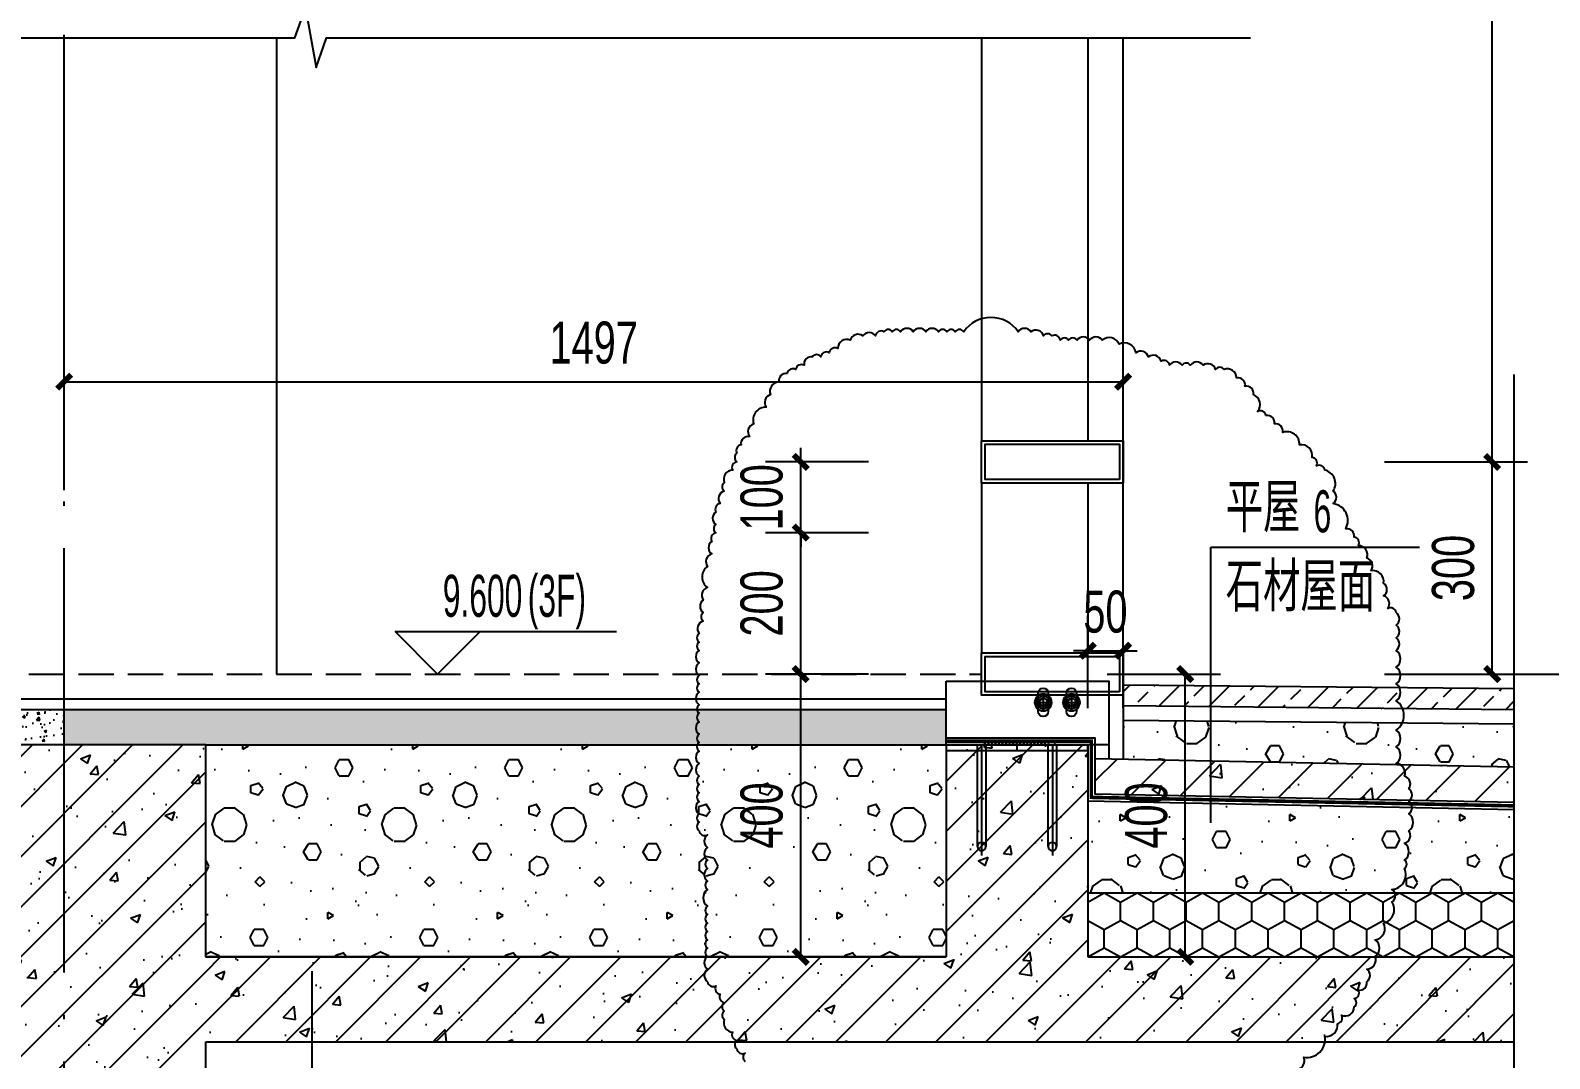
# Model space of a CAD drawing. Extents: x 57342 to 87103, y 19822 to 43940.
# Drawn here: x 76574 to 78722, y 37738 to 39192 of the extents above; entities that cross this region are included whole.
import ezdxf

# ---------------------------------------------------------------- set-up
doc = ezdxf.new("R2010")
doc.units = 0
doc.header["$LTSCALE"] = 1000
doc.header["$MEASUREMENT"] = 0
doc.linetypes.add('DASH', pattern=[0.35, 0.25, -0.1])
doc.linetypes.add('DOTE', pattern=[2.42, 2, -0.2, 0.02, -0.2])
for name, color, linetype in [('01-标注_尺寸', 124, 'Continuous'), ('01-标注_标高', 200, 'Continuous'), ('01-标注_符号', 200, 'Continuous'), ('02-TEXT_标注', 130, 'Continuous'), ('05-填充_天正', 26, 'Continuous'), ('A-C_窗', 140, 'Continuous'), ('A-D_龙骨', 152, 'Continuous'), ('A-O_屋面', 201, 'Continuous'), ('A-STR-面层', 191, 'Continuous'), ('A-SUR_保温', 222, 'Continuous'), ('A-SUR_面层', 191, 'Continuous'), ('A-TECH_结构', 21, 'Continuous'), ('A_AXIS-轴线', 36, 'DOTE'), ('A_STR-砼墙', 51, 'Continuous'), ('A_STR-砼柱', 51, 'Continuous'), ('钢龙骨', 173, 'Continuous')]:
    doc.layers.add(name, color=color, linetype=linetype)
doc.layers.add('DIM_MODI', color=6, linetype='Continuous', plot=False)
doc.styles.add('_TCH_DIM', font='ros.shx', dxfattribs={"width": 0.8, "bigfont": 'jd.shx'})
doc.styles.add('_TCH_DIM_T3', font='ros.shx', dxfattribs={"width": 0.705882, "bigfont": 'jd.shx'})
doc.dimstyles.new('_TCH_ARCH&&20', dxfattribs={"dimtxt": 59.5, "dimasz": 20, "dimexe": 50, "dimexo": 60, "dimgap": 25.25, "dimtad": 1, "dimdec": 0, "dimzin": 0, "dimdsep": 46, "dimtxsty": '_TCH_DIM_T3', "dimblk": 'ARCHTICK', "dimcen": 0.09, "dimclrt": 7, "dimazin": 2, "dimtfac": 1, "dimtdec": 0, "dimtix": 1, "dimtmove": 2, "dimatfit": 3, "dimfxl": 0, "dimtolj": 1, "dimtzin": 0, "dimarcsym": 0})
pattern_1 = [(0, (-62768.87, -37454.77), (120, 240), [0, -240]), (0, (-62909.27, -37487.17), (120, 240), [0, -240]), (0, (-62831.27, -37489.57), (120, 240), [0, -240]), (0, (-62746.07, -37418.77), (120, 240), [0, -240]), (0, (-62845.67, -37501.57), (120, 240), [0, -240]), (0, (-62722.07, -37267.57), (120, 240), [0, -240]), (0, (-62795.27, -37286.77), (120, 240), [0, -240]), (0, (-62756.87, -37316.77), (120, 240), [0, -240]), (0, (-62952.47, -37321.57), (120, 240), [0, -240]), (0, (-62834.87, -37332.37), (120, 240), [0, -240]), (0, (-62880.47, -37393.57), (120, 240), [0, -240]), (0, (-62878.07, -37483.57), (120, 240), [0, -240]), (0, (-62788.07, -37493.17), (120, 240), [0, -240]), (0, (-62722.07, -37387.57), (120, 240), [0, -240]), (0, (-62946.47, -37424.77), (120, 240), [0, -240]), (0, (-62926.07, -37383.97), (120, 240), [0, -240]), (0, (-62832.47, -37400.77), (120, 240), [0, -240]), (0, (-62866.07, -37435.57), (120, 240), [0, -240]), (0, (-62885.27, -37356.37), (120, 240), [0, -240]), (0, (-62855.27, -37266.37), (120, 240), [0, -240]), (0, (-62936.87, -37475.17), (120, 240), [0, -240]), (0, (-62804.87, -37315.57), (120, 240), [0, -240]), (0, (-62916.47, -37311.97), (120, 240), [0, -240]), (0, (-62935.67, -37280.77), (120, 240), [0, -240]), (130.601294, (-62736.815, -37342.713), (-599.9999934, 720.0000031), [10.5366, -4414.8444]), (18.43495, (-62753.957, -37338.14), (599.999998, 239.999998), [10.8421, -1507.05116]), (90, (-62753.96, -37348.43), (120, 240), [10.2857, -469.71426]), (161.56505, (-62743.67, -37351.856), (-600.000003, 239.999982), [10.8421, -1507.05116]), (53.1301, (-62743.67, -37351.856), (120, 240), [11.4286, -1188.5714]), (135, (-62734.53, -37474.14), (-120.00001, 239.99998), [9.6975, -669.12504]), (45, (-62748.24, -37474.14), (120, 240), [9.6975, -669.12504]), (135, (-62741.39, -37481), (-120.00001, 239.99998), [9.6975, -669.12504]), (45, (-62741.39, -37481), (120, 240), [9.6975, -669.12504]), (116.56505, (-62849.96, -37313), (-2e-05, 480), [12.7775, -255.5506]), (180, (-62855.67, -37301.57), (-120, 240), [13.7143, -226.2857]), (63.43495, (-62875.1, -37313), (1e-06, 480), [12.7775, -255.5506]), (116.56505, (-62869.39, -37324.43), (-2e-05, 480), [12.7775, -255.5506]), (0, (-62869.39, -37324.43), (120, 240), [13.7143, -226.2857]), (63.43495, (-62855.67, -37324.43), (1e-06, 480), [12.7775, -255.5506]), (107.102728, (-62759.672, -37394.141), (-359.9999862, 1200.0000019), [15.54454, -6513.161]), (143.972626, (-62764.243, -37379.284), (-2279.999971, 1679.999998), [15.54454, -3248.808]), (180, (-62776.81, -37370.14), (-120, 240), [14.85714, -225.14284]), (36.027373, (-62804.243, -37379.284), (2279.999983, 1679.999982), [15.54454, -3248.808]), (71.56505, (-62808.815, -37393), (360.000002, 1199.999998), [14.4561, -1503.4371]), (107.102728, (-62804.243, -37407.856), (-359.9999862, 1200.0000019), [15.54454, -6513.161]), (143.972626, (-62791.672, -37416.998), (-2279.999971, 1679.999998), [15.54454, -3248.808]), (0, (-62791.67, -37417), (120, 240), [14.85714, -225.14284]), (36.027373, (-62776.815, -37416.998), (2279.999983, 1679.999982), [15.54454, -3248.808]), (71.56505, (-62764.243, -37407.856), (360.000002, 1199.999998), [14.4561, -1503.4371]), (150.25512, (-62757.386, -37282.14), (-360.000001, 239.999997), [9.214, -1925.72784]), (90, (-62765.39, -37286.71), (120, 240), [9.14286, -470.8571]), (29.74488, (-62765.386, -37286.713), (360, 239.999999), [9.214, -1925.72784]), (116.56505, (-62813.39, -37452.43), (-2e-05, 480), [12.7775, -255.5506]), (168.690067, (-62819.1, -37440.998), (-1080.000001, 239.999994), [11.6549, -2435.8742]), (41.185925, (-62839.672, -37446.713), (2999.9999818, 2639.999977), [12.14874, -5090.3208]), (90, (-62839.67, -37458.14), (120, 240), [11.4286, -468.5714]), (138.814074, (-62830.529, -37466.141), (-2999.9999467, 2640.0000168), [12.14874, -5090.3208]), (16.699244, (-62830.529, -37466.141), (3959.9999702, 1199.9999874), [11.9318, -4999.415]), (60.945396, (-62819.1, -37462.713), (119.9999997, 239.9999979), [11.7664, -4930.1358]), (109.983106, (-62913.957, -37351.856), (-600.0000023, 1679.9999956), [13.3768, -5604.879]), (155.556045, (-62918.529, -37339.284), (-1560.000006, 719.999985), [13.8092, -5786.0526]), (24.443955, (-62943.672, -37339.284), (1560.0000008, 719.9999965), [13.8092, -5786.0526]), (70.016893, (-62948.243, -37351.856), (600.0000018, 1679.9999958), [13.3768, -5604.879]), (109.983106, (-62943.672, -37364.427), (-600.0000023, 1679.9999956), [13.3768, -5604.879]), (160.016893, (-62931.1, -37368.998), (-600.0000004, 239.999989), [13.3768, -2795.751]), (19.983107, (-62931.1, -37368.998), (599.9999967, 239.9999996), [13.3768, -2795.751]), (70.016893, (-62918.529, -37364.427), (600.0000018, 1679.9999958), [13.3768, -5604.879]), (122.005383, (-62824.815, -37373.57), (-120.000016, 239.999988), [10.7817, -2253.3736]), (18.43495, (-62840.815, -37367.856), (599.999998, 239.999998), [10.8421, -1507.05116]), (90, (-62840.81, -37378.14), (120, 240), [10.2857, -469.71426]), (161.56505, (-62830.53, -37381.57), (-600.000003, 239.999982), [10.8421, -1507.05116]), (54.462322, (-62830.529, -37381.57), (839.9999988, 1199.9999982), [9.8312, -4119.2846]), (116.56505, (-62894.53, -37431.86), (-2e-05, 480), [12.7775, -255.5506]), (180, (-62900.24, -37420.43), (-120, 240), [12.5714, -227.42856]), (59.036243, (-62919.672, -37431.856), (120.0000004, 239.999999), [13.3279, -2785.5288]), (120.963756, (-62912.815, -37443.284), (-120.0000164, 239.999989), [13.3279, -2785.5288]), (0, (-62912.81, -37443.28), (120, 240), [12.5714, -227.42856]), (63.43495, (-62900.24, -37443.28), (1e-06, 480), [12.7775, -255.5506])]
pattern_2 = [(45, (0, 0), (-35.35534, 35.35534), []), (50, (0, 0), (143.45204, -12.55043), [15, -165]), (355, (0, 0), (-27.75027, 150.43843), [12, -132]), (100.4514, (11.95, -1.05), (115.70188, 137.8879), [12.74804, -140.22842]), (46.1842, (0, 40), (213.4482, -33.1038), [22.5, -247.5]), (96.6356, (17.79, 37.24), (186.93254, 194.82357), [19.12206, -210.3426]), (351.1842, (0, 40), (186.9324, 194.8237), [18, -198]), (21, (20, 30), (119.38141, -80.52378), [15, -165]), (326, (20, 30), (48.66307, 145.03), [12, -132]), (71.4514, (29.95, 23.29), (168.04453, 64.5061), [12.74804, -140.22842]), (37.5, (0, 0), (2.43197, 66.57877), [0, -130.4, 0, -134, 0, -132.5]), (7.5, (0, 0), (52.61391, 78.88234), [0, -76.4, 0, -127.4, 0, -50.5]), (327.5, (-44.6, 0), (106.764487, -4.510974), [0, -50, 0, -156, 0, -207]), (317.5, (-64.6, 0), (116.63723, 20.021), [0, -65, 0, -103.6, 0, -147])]
pattern_3 = [(50, (0, 0), (36.436934, -3.187817), [3.81, -41.91]), (355, (0, 0), (-7.048565, 38.211329), [3.048, -33.528]), (100.451, (3.036, -0.266), (29.3885, 35.023338), [3.238, -35.618]), (46.1842, (0, 10.16), (54.215808, -8.408466), [5.715, -62.865]), (96.6356, (4.52, 9.46), (47.480847, 49.48511), [4.857, -53.427]), (351.184, (0, 10.16), (47.48092, 49.485024), [4.572, -50.292]), (21, (5.08, 7.62), (30.322976, -20.453104), [3.81, -41.91]), (326, (5.08, 7.62), (12.360406, 36.837593), [3.048, -33.528]), (71.4514, (7.607, 5.916), (42.683298, 16.384572), [3.238, -35.618]), (37.5, (0, 0), (0.6177207, 16.9110078), [0, -33.1216, 0, -34.036, 0, -33.655]), (7.5, (0, 0), (13.3639325, 20.036115), [0, -19.4056, 0, -32.3596, 0, -12.827]), (327.5, (-11.328, 0), (27.118119, -1.1457488), [0, -12.7, 0, -39.624, 0, -52.578]), (317.5, (-16.408, 0), (29.625836, 5.085298), [0, -16.51, 0, -26.3144, 0, -37.338])]

# ---------------------------------------------------------------- blocks, each defined once
blk = doc.blocks.new('A$C3E4542A3')
at = {"layer": '钢龙骨', "color": 8}
for p, q in [((75, 90), (-25, 90)), ((-55, 73), (-55, 47)), ((-48, 73), (-48, 47)), ((-41, 47), (-41, 73)), ((-15, 73), (-15, 47)), ((-8, 73), (-8, 47)), ((-1, 47), (-1, 73)), ((-35, 60), (-61, 60)), ((5, 60), (-21, 60)), ((-71, -8), (-71, 0)), ((-71, 0), (129, 0)), ((-27, 0), (-27, -144)), ((75, 6), (-25, 6)), ((-21, 0), (-21, -156.6)), ((-15, -144), (-15, 0)), ((29, -8), (29, 3)), ((73, 0), (73, -144)), ((79, 0), (79, -156.6)), ((85, -144), (85, 0)), ((129, 0), (129, -8)), ((129, -8), (-71, -8))]:
    blk.add_line(p, q, dxfattribs=at)
for points in [[(129, 90), (-101, 90), (-101, 0), (129, 0)], [(-39, 65.6), (-48, 70), (-57, 65.6), (-57, 54.4), (-48, 50), (-39, 54.4)], [(1, 65.6), (-8, 70), (-17, 65.6), (-17, 54.4), (-8, 50), (1, 54.4)]]:
    blk.add_lwpolyline(points, close=True, dxfattribs=at)
for centre, radius in [((-48, 60), 12), ((-48, 60), 9), ((-48, 60), 6), ((-8, 60), 12), ((-8, 60), 9), ((-8, 60), 6), ((-21, -144), 6), ((79, -144), 6)]:
    blk.add_circle(centre, radius, dxfattribs=at)
for centre, radius, start, end in [((-48, 73), 7, 0, 180), ((-48, 60), 5.05, 180, 90), ((-8, 73), 7, 0, 180), ((-8, 60), 5.05, 180, 90), ((-48, 47), 7, 180, 0), ((-8, 47), 7, 180, 0), ((-20, 0), 5, 0, 180), ((-15, 0), 5, 0, 120), ((-10, 0), 5, 0, 120), ((-5, 0), 5, 0, 120), ((0, 0), 5, 0, 120), ((5, 0), 5, 0, 120), ((10, 0), 5, 0, 120), ((15, 0), 5, 0, 120), ((20, 0), 5, 0, 120), ((25, 0), 5, 0, 120), ((30, 0), 5, 0, 120), ((35, 0), 5, 0, 120), ((40, 0), 5, 0, 120), ((45, 0), 5, 0, 120), ((50, 0), 5, 0, 120), ((55, 0), 5, 0, 120), ((60, 0), 5, 0, 120), ((65, 0), 5, 0, 120), ((70, 0), 5, 0, 120)]:
    blk.add_arc(centre, radius, start, end, dxfattribs=at)
blk = doc.blocks.new('kyuhtr')
for points in [[(0, -30), (200, -30), (200, 30), (0, 30)], [(5, -25), (195, -25), (195, 25), (5, 25)]]:
    blk.add_lwpolyline(points, close=True)
blk = doc.blocks.new('$LinePat$聚苯板')
at = {"color": 0}
for p, q in [((14.8, -8.6), (0, 0)), ((29.7, 0), (14.8, -8.6)), ((14.8, -8.6), (14.8, -25.7)), ((14.8, -25.7), (0, -34.3)), ((29.7, -34.3), (14.8, -25.7)), ((0, -34.3), (0, -51.4)), ((0, -51.4), (14.8, -60)), ((14.8, -60), (29.7, -51.4))]:
    blk.add_line(p, q, dxfattribs=at)
blk = doc.blocks.new('0000')
at = {"layer": '05-填充_天正'}
h = blk.add_hatch(dxfattribs=at)
h.set_pattern_fill('钢筋混凝土', color=256, scale=20, style=0)
h.set_pattern_definition([(45, (-62839.67, -37381.57), (-35.35534, 35.35534), []), (50, (-62839.67, -37381.57), (143.45204, -12.55043), [15, -165]), (355, (-62839.67, -37381.57), (-27.75027, 150.43843), [12, -132]), (100.4514, (-62827.72, -37382.62), (115.70188, 137.8879), [12.74804, -140.22842]), (46.1842, (-62839.67, -37341.57), (213.4482, -33.1038), [22.5, -247.5]), (96.6356, (-62821.88, -37344.33), (186.93254, 194.8236), [19.12206, -210.3426]), (351.1842, (-62839.67, -37341.57), (186.9324, 194.8237), [18, -198]), (21, (-62819.67, -37351.57), (119.38141, -80.52378), [15, -165]), (326, (-62819.67, -37351.57), (48.66307, 145.03), [12, -132]), (71.4514, (-62809.72, -37358.28), (168.04453, 64.5061), [12.74804, -140.22842]), (37.5, (-62839.67, -37381.57), (2.43197, 66.57877), [0, -130.4, 0, -134, 0, -132.5]), (7.5, (-62839.67, -37381.57), (52.61391, 78.88234), [0, -76.4, 0, -127.4, 0, -50.5]), (327.5, (-62884.27, -37381.57), (106.764487, -4.510974), [0, -50, 0, -156, 0, -207]), (317.5, (-62904.27, -37381.57), (116.63723, 20.021), [0, -65, 0, -103.6, 0, -147])])
h.paths.add_polyline_path([(603, 218.6), (603, 268.6), (10, 280.5), (10, 230.5)])
at = {"layer": 'A-SUR_保温'}
h = blk.add_hatch(dxfattribs=at)
h.set_pattern_fill('加气混凝土', color=26, scale=20)
h.set_pattern_definition(pattern_1)
h.paths.add_polyline_path([(603, 268.6), (603, 329.5), (50, 335), (50, 279.7)])
h = blk.add_hatch(dxfattribs=at)
h.set_pattern_fill('加气混凝土', color=26, scale=20)
h.set_pattern_definition(pattern_1)
h.paths.add_polyline_path([(603, 90), (603, 208.6), (0, 220.7), (0, 90)])
at = {"layer": 'A-O_屋面'}
for p, q in [((50, 385), (603, 379.5)), ((50, 335), (603, 329.5)), ((0, 220.7), (603, 208.6)), ((603, 90), (0, 90))]:
    blk.add_line(p, q, dxfattribs=at)
at = {"layer": 'A-O_屋面', "linetype": 'DASH', "ltscale": 0.2, "const_width": 5}
blk.add_lwpolyline([(-200, 305), (5, 305), (5, 225.6), (603, 213.6)], dxfattribs=at)
at = {"layer": 'A-SUR_面层'}
for points in [[(-200, 310), (10, 310), (10, 230.5), (603, 218.6)], [(-200, 300), (0, 300), (0, 220.7), (603, 208.6)], [(10, 280.5), (603, 268.6)]]:
    blk.add_lwpolyline(points, dxfattribs=at)
at = {"layer": 'A-SUR_保温', "color": 26, "xscale": 1.562176594640051, "yscale": 1.5, "zscale": 1.5, "rotation": 179.9999999999585}
for p in [(46.4, 0), (92.8, 0), (139.2, 0), (185.5, 0), (231.9, 0), (278.3, 0), (324.7, 0), (371.1, 0), (417.5, 0), (463.8, 0), (510.2, 0), (556.6, 0), (603, 0)]:
    blk.add_blockref('$LinePat$聚苯板', p, dxfattribs=at)
blk = doc.blocks.new('_ArchTick')
at = {"color": 0, "linetype": 'ByBlock', "const_width": 0.4}
blk.add_lwpolyline([(-0.5, -0.5), (0.5, 0.5)], dxfattribs=at)
blk = doc.blocks.new('*D128')
at = {"layer": '01-标注_尺寸', "color": 0, "lineweight": -2, "transparency": 16777216}
for p, q in [((78488.9, 38581.6), (78691, 38581.6)), ((78641, 38281.6), (78641, 38581.6)), ((78488.9, 38281.6), (78691, 38281.6))]:
    blk.add_line(p, q, dxfattribs=at)
at = {"layer": 'Defpoints', "color": 0, "transparency": 16777216}
for p in [(78428.9, 38581.6), (78641, 38581.6), (78428.9, 38281.6)]:
    blk.add_point(p, dxfattribs=at)
at = {"layer": '01-标注_尺寸', "color": 0, "lineweight": -2, "transparency": 16777216, "xscale": 20, "yscale": 20, "zscale": 20}
for p, rotation in [((78641, 38581.6), 90), ((78641, 38281.6), 270)]:
    blk.add_blockref('_ArchTick', p, dxfattribs=dict(at, rotation=rotation))
at = {"layer": '01-标注_尺寸', "color": 7, "transparency": 16777216, "insert": (78586, 38431.6), "char_height": 59.5, "attachment_point": 5, "rotation": 90, "style": '_TCH_DIM_T3'}
blk.add_mtext('\\A1;300', dxfattribs=at)
blk = doc.blocks.new('*D129')
at = {"layer": '01-标注_尺寸', "color": 0, "lineweight": -2, "transparency": 16777216}
for p, q in [((78488.9, 40381.5), (78691, 40381.5)), ((78641, 38581.6), (78641, 40381.5)), ((78488.9, 38581.6), (78691, 38581.6))]:
    blk.add_line(p, q, dxfattribs=at)
at = {"layer": 'Defpoints', "color": 0, "transparency": 16777216}
for p in [(78428.9, 40381.5), (78641, 40381.5), (78428.9, 38581.6)]:
    blk.add_point(p, dxfattribs=at)
at = {"layer": '01-标注_尺寸', "color": 0, "lineweight": -2, "transparency": 16777216, "xscale": 20, "yscale": 20, "zscale": 20}
for p, rotation in [((78641, 40381.5), 90), ((78641, 38581.6), 270)]:
    blk.add_blockref('_ArchTick', p, dxfattribs=dict(at, rotation=rotation))
at = {"layer": '01-标注_尺寸', "color": 7, "transparency": 16777216, "insert": (78586, 39481.5), "char_height": 59.5, "attachment_point": 5, "rotation": 90, "style": '_TCH_DIM_T3'}
blk.add_mtext('\\A1;2700', dxfattribs=at)
blk = doc.blocks.new('*D147')
at = {"layer": '01-标注_尺寸', "color": 0, "lineweight": -2, "transparency": 16777216}
for p, q in [((78508.9, 41881.6), (78811, 41881.6)), ((78761, 38281.6), (78761, 41881.6)), ((78508.9, 38281.6), (78811, 38281.6))]:
    blk.add_line(p, q, dxfattribs=at)
at = {"layer": 'Defpoints', "color": 0, "transparency": 16777216}
for p in [(78448.9, 41881.6), (78761, 41881.6), (78448.9, 38281.6)]:
    blk.add_point(p, dxfattribs=at)
at = {"layer": '01-标注_尺寸', "color": 0, "lineweight": -2, "transparency": 16777216, "xscale": 20, "yscale": 20, "zscale": 20}
for p, rotation in [((78761, 41881.6), 90), ((78761, 38281.6), 270)]:
    blk.add_blockref('_ArchTick', p, dxfattribs=dict(at, rotation=rotation))
at = {"layer": '01-标注_尺寸', "color": 7, "transparency": 16777216, "insert": (78706, 40081.6), "char_height": 59.5, "attachment_point": 5, "rotation": 90, "style": '_TCH_DIM_T3'}
blk.add_mtext('\\A1;4500', dxfattribs=at)
blk = doc.blocks.new('*D186')
at = {"layer": '01-标注_尺寸', "color": 0, "lineweight": -2, "transparency": 16777216}
for p, q in [((77759.2, 38281.6), (77613.4, 38281.6)), ((77663.4, 37881.6), (77663.4, 38281.6)), ((77759.2, 37881.6), (77613.4, 37881.6))]:
    blk.add_line(p, q, dxfattribs=at)
at = {"layer": 'Defpoints', "color": 0, "transparency": 16777216}
for p in [(77663.4, 38281.6), (77819.2, 38281.6), (77819.2, 37881.6)]:
    blk.add_point(p, dxfattribs=at)
at = {"layer": '01-标注_尺寸', "color": 0, "lineweight": -2, "transparency": 16777216, "xscale": 20, "yscale": 20, "zscale": 20}
for p, rotation in [((77663.4, 38281.6), 90), ((77663.4, 37881.6), 270)]:
    blk.add_blockref('_ArchTick', p, dxfattribs=dict(at, rotation=rotation))
at = {"layer": '01-标注_尺寸', "color": 7, "transparency": 16777216, "insert": (77608.4, 38081.6), "char_height": 59.5, "attachment_point": 5, "rotation": 90, "style": '_TCH_DIM_T3'}
blk.add_mtext('\\A1;400', dxfattribs=at)
blk = doc.blocks.new('*D187')
at = {"layer": '01-标注_尺寸', "color": 0, "lineweight": -2, "transparency": 16777216}
for p, q in [((77759.2, 38481.6), (77613.4, 38481.6)), ((77663.4, 38281.6), (77663.4, 38481.6)), ((77759.2, 38281.6), (77613.4, 38281.6))]:
    blk.add_line(p, q, dxfattribs=at)
at = {"layer": 'Defpoints', "color": 0, "transparency": 16777216}
for p in [(77663.4, 38481.6), (77819.2, 38481.6), (77819.2, 38281.6)]:
    blk.add_point(p, dxfattribs=at)
at = {"layer": '01-标注_尺寸', "color": 0, "lineweight": -2, "transparency": 16777216, "xscale": 20, "yscale": 20, "zscale": 20}
for p, rotation in [((77663.4, 38481.6), 90), ((77663.4, 38281.6), 270)]:
    blk.add_blockref('_ArchTick', p, dxfattribs=dict(at, rotation=rotation))
at = {"layer": '01-标注_尺寸', "color": 7, "transparency": 16777216, "insert": (77608.4, 38381.6), "char_height": 59.5, "attachment_point": 5, "rotation": 90, "style": '_TCH_DIM_T3'}
blk.add_mtext('\\A1;200', dxfattribs=at)
blk = doc.blocks.new('*D188')
at = {"layer": '01-标注_尺寸', "color": 0, "lineweight": -2, "transparency": 16777216}
for p, q in [((77663.4, 38581.6), (77663.4, 38601.6)), ((77759.2, 38581.6), (77613.4, 38581.6)), ((77663.4, 38481.6), (77663.4, 38581.6)), ((77759.2, 38481.6), (77613.4, 38481.6)), ((77663.4, 38481.6), (77663.4, 38461.6))]:
    blk.add_line(p, q, dxfattribs=at)
at = {"layer": 'Defpoints', "color": 0, "transparency": 16777216}
for p in [(77663.4, 38581.6), (77819.2, 38581.6), (77819.2, 38481.6)]:
    blk.add_point(p, dxfattribs=at)
at = {"layer": '01-标注_尺寸', "color": 0, "lineweight": -2, "transparency": 16777216, "xscale": 20, "yscale": 20, "zscale": 20}
for p, rotation in [((77663.4, 38581.6), 270), ((77663.4, 38481.6), 90)]:
    blk.add_blockref('_ArchTick', p, dxfattribs=dict(at, rotation=rotation))
at = {"layer": '01-标注_尺寸', "color": 7, "transparency": 16777216, "insert": (77608.4, 38531.6), "char_height": 59.5, "attachment_point": 5, "rotation": 90, "style": '_TCH_DIM_T3'}
blk.add_mtext('\\A1;100', dxfattribs=at)
blk = doc.blocks.new('*D189')
at = {"layer": '01-标注_尺寸', "color": 0, "lineweight": -2, "transparency": 16777216}
for p, q in [((76622.2, 38541.6), (76622.2, 38745.1)), ((78119.2, 38541.6), (78119.2, 38745.1)), ((76622.2, 38695.1), (78119.2, 38695.1))]:
    blk.add_line(p, q, dxfattribs=at)
at = {"layer": 'Defpoints', "color": 0, "transparency": 16777216}
for p in [(78119.2, 38695.1), (76622.2, 38481.6), (78119.2, 38481.6)]:
    blk.add_point(p, dxfattribs=at)
at = {"layer": '01-标注_尺寸', "color": 0, "lineweight": -2, "transparency": 16777216, "xscale": 20, "yscale": 20, "zscale": 20, "rotation": 180}
blk.add_blockref('_ArchTick', (76622.2, 38695.1), dxfattribs=at)
at = {"layer": '01-标注_尺寸', "color": 0, "lineweight": -2, "transparency": 16777216, "xscale": 20, "yscale": 20, "zscale": 20}
blk.add_blockref('_ArchTick', (78119.2, 38695.1), dxfattribs=at)
at = {"layer": '01-标注_尺寸', "color": 7, "transparency": 16777216, "insert": (77370.7, 38750.1), "char_height": 59.5, "attachment_point": 5, "style": '_TCH_DIM_T3'}
blk.add_mtext('\\A1;1497', dxfattribs=at)
blk = doc.blocks.new('*D236')
at = {"layer": '01-标注_尺寸', "color": 0, "lineweight": -2, "transparency": 16777216}
for p, q in [((78096.8, 38281.6), (78257.1, 38281.6)), ((78207.1, 37881.6), (78207.1, 38281.6)), ((78096.8, 37881.6), (78257.1, 37881.6))]:
    blk.add_line(p, q, dxfattribs=at)
at = {"layer": 'Defpoints', "color": 0, "transparency": 16777216}
for p in [(78036.8, 38281.6), (78207.1, 38281.6), (78036.8, 37881.6)]:
    blk.add_point(p, dxfattribs=at)
at = {"layer": '01-标注_尺寸', "color": 0, "lineweight": -2, "transparency": 16777216, "xscale": 20, "yscale": 20, "zscale": 20}
for p, rotation in [((78207.1, 38281.6), 90), ((78207.1, 37881.6), 270)]:
    blk.add_blockref('_ArchTick', p, dxfattribs=dict(at, rotation=rotation))
at = {"layer": '01-标注_尺寸', "color": 7, "transparency": 16777216, "insert": (78152.1, 38081.6), "char_height": 59.5, "attachment_point": 5, "rotation": 90, "style": '_TCH_DIM_T3'}
blk.add_mtext('\\A1;400', dxfattribs=at)
blk = doc.blocks.new('*D237')
at = {"layer": '01-标注_尺寸', "color": 0, "lineweight": -2, "transparency": 16777216}
for p, q in [((78069.2, 38233.6), (78069.2, 38364.6)), ((78119.2, 38233.6), (78119.2, 38364.6)), ((78069.2, 38314.6), (78049.2, 38314.6)), ((78069.2, 38314.6), (78119.2, 38314.6)), ((78119.2, 38314.6), (78139.2, 38314.6))]:
    blk.add_line(p, q, dxfattribs=at)
at = {"layer": 'Defpoints', "color": 0, "transparency": 16777216}
for p in [(78119.2, 38314.6), (78069.2, 38173.6), (78119.2, 38173.6)]:
    blk.add_point(p, dxfattribs=at)
at = {"layer": '01-标注_尺寸', "color": 0, "lineweight": -2, "transparency": 16777216, "xscale": 20, "yscale": 20, "zscale": 20}
blk.add_blockref('_ArchTick', (78069.2, 38314.6), dxfattribs=at)
at = {"layer": '01-标注_尺寸', "color": 0, "lineweight": -2, "transparency": 16777216, "xscale": 20, "yscale": 20, "zscale": 20, "rotation": 180}
blk.add_blockref('_ArchTick', (78119.2, 38314.6), dxfattribs=at)
at = {"layer": '01-标注_尺寸', "color": 7, "transparency": 16777216, "insert": (78094.2, 38369.6), "char_height": 59.5, "attachment_point": 5, "style": '_TCH_DIM_T3'}
blk.add_mtext('\\A1;50', dxfattribs=at)

msp = doc.modelspace()

# ---------------------------------------------------------------- hatches: boundary and pattern name
at = {"layer": '05-填充_天正'}
h = msp.add_hatch(dxfattribs=at)
h.set_pattern_fill('天然石材', color=256, scale=10)
h.set_pattern_definition([(45, (0, 17.95), (-35.355353, 35.355353), []), (45, (17.387, 0), (-35.355353, 35.355353), [19.73685, -11.2782])])
h.paths.add_polyline_path([(78672.2, 38261), (78119.2, 38266.6), (78119.2, 38236.6), (78672.2, 38231)])
h = msp.add_hatch(dxfattribs=at)
h.set_pattern_fill('AR-CONC', color=256, scale=20, style=0)
h.set_pattern_definition(pattern_3)
h.paths.add_polyline_path([(75872.2, 38231.6), (75872.2, 38181.6), (76622.2, 38181.6), (76622.2, 38231.6)])
h = msp.add_hatch(dxfattribs=at)
h.set_pattern_fill('AR-CONC', color=256, scale=20, style=0)
h.set_pattern_definition(pattern_3)
h.paths.add_polyline_path([(76622.2, 38231.6), (76622.2, 38181.6), (77869.2, 38181.6), (77869.2, 38231.6)])
h = msp.add_hatch(dxfattribs=at)
h.set_pattern_fill('钢筋混凝土', color=256, scale=20, style=0)
h.set_pattern_definition(pattern_2)
h.paths.add_polyline_path([(76422.2, 38181.6), (76422.2, 37381.6), (76822.2, 37381.6), (76822.2, 38181.6)])
h = msp.add_hatch(dxfattribs=at)
h.set_pattern_fill('钢筋混凝土', color=256, scale=20, style=0)
h.set_pattern_definition(pattern_2)
h.paths.add_polyline_path([(77869.2, 38181.6), (77869.2, 37881.6), (77969.2, 37841.6), (78069.2, 37881.6), (78069.2, 38181.6)])
h = msp.add_hatch(dxfattribs=at)
h.set_pattern_fill('钢筋混凝土', color=256, scale=20, style=0)
h.set_pattern_definition(pattern_2)
h.paths.add_polyline_path([(76822.2, 37881.6), (76822.2, 37761.6), (77969.2, 37761.6), (77969.2, 37841.6), (77869.2, 37881.6)])
h = msp.add_hatch(dxfattribs=at)
h.set_pattern_fill('钢筋混凝土', color=256, scale=20, style=0)
h.set_pattern_definition(pattern_2)
h.paths.add_polyline_path([(77969.2, 37841.6), (77969.2, 37761.6), (78672.2, 37761.6), (78672.2, 37881.6), (78069.2, 37881.6)])
at = {"layer": 'A-SUR_保温'}
h = msp.add_hatch(dxfattribs=at)
h.set_pattern_fill('加气混凝土', color=26, scale=20)
h.set_pattern_definition([(0, (70.8, -873.2), (120, 240), [0, -240]), (0, (-69.6, -905.6), (120, 240), [0, -240]), (0, (8.4, -908), (120, 240), [0, -240]), (0, (93.6, -837.2), (120, 240), [0, -240]), (0, (-6, -920), (120, 240), [0, -240]), (0, (117.6, -686), (120, 240), [0, -240]), (0, (44.4, -705.2), (120, 240), [0, -240]), (0, (82.8, -735.2), (120, 240), [0, -240]), (0, (-112.8, -740), (120, 240), [0, -240]), (0, (4.8, -750.8), (120, 240), [0, -240]), (0, (-40.8, -812), (120, 240), [0, -240]), (0, (-38.4, -902), (120, 240), [0, -240]), (0, (51.6, -911.6), (120, 240), [0, -240]), (0, (117.6, -806), (120, 240), [0, -240]), (0, (-106.8, -843.2), (120, 240), [0, -240]), (0, (-86.4, -802.4), (120, 240), [0, -240]), (0, (7.2, -819.2), (120, 240), [0, -240]), (0, (-26.4, -854), (120, 240), [0, -240]), (0, (-45.6, -774.8), (120, 240), [0, -240]), (0, (-15.6, -684.8), (120, 240), [0, -240]), (0, (-97.2, -893.6), (120, 240), [0, -240]), (0, (34.8, -734), (120, 240), [0, -240]), (0, (-76.8, -730.4), (120, 240), [0, -240]), (0, (-96, -699.2), (120, 240), [0, -240]), (130.601294, (102.857, -761.143), (-599.9999934, 720.0000031), [10.5366, -4414.8444]), (18.43495, (85.714, -756.57), (599.999998, 239.999998), [10.8421, -1507.05116]), (90, (85.71, -766.86), (120, 240), [10.2857, -469.71426]), (161.56505, (96, -770.286), (-600.000003, 239.999982), [10.8421, -1507.05116]), (53.1301, (96, -770.286), (120, 240), [11.4286, -1188.5714]), (135, (105.14, -892.57), (-120.000015, 239.99998), [9.69746, -669.12504]), (45, (91.43, -892.57), (120, 240), [9.69746, -669.12504]), (135, (98.286, -899.43), (-120.000015, 239.99998), [9.69746, -669.12504]), (45, (98.286, -899.43), (120, 240), [9.69746, -669.12504]), (116.56505, (-10.29, -731.43), (-2e-05, 480), [12.7775, -255.5506]), (180, (-16, -720), (-120, 240), [13.7143, -226.2857]), (63.43495, (-35.43, -731.43), (1e-06, 480), [12.7775, -255.5506]), (116.56505, (-29.71, -742.86), (-2e-05, 480), [12.7775, -255.5506]), (0, (-29.71, -742.86), (120, 240), [13.7143, -226.2857]), (63.43495, (-16, -742.86), (1e-06, 480), [12.7775, -255.5506]), (107.102728, (80, -812.571), (-359.9999862, 1200.0000019), [15.54454, -6513.161]), (143.972626, (75.429, -797.714), (-2279.999971, 1679.999998), [15.54454, -3248.808]), (180, (62.86, -788.57), (-120, 240), [14.85714, -225.14284]), (36.027373, (35.429, -797.714), (2279.999983, 1679.999982), [15.54454, -3248.808]), (71.56505, (30.857, -811.43), (360.000002, 1199.999998), [14.4561, -1503.4371]), (107.102728, (35.429, -826.286), (-359.9999862, 1200.0000019), [15.54454, -6513.161]), (143.972626, (48, -835.429), (-2279.999971, 1679.999998), [15.54454, -3248.808]), (0, (48, -835.43), (120, 240), [14.85714, -225.14284]), (36.027373, (62.857, -835.429), (2279.999983, 1679.999982), [15.54454, -3248.808]), (71.56505, (75.43, -826.286), (360.000002, 1199.999998), [14.4561, -1503.4371]), (150.255118, (82.286, -700.57), (-360.000001, 239.999997), [9.214, -1925.72784]), (90, (74.29, -705.14), (120, 240), [9.14286, -470.8571]), (29.74488, (74.286, -705.143), (360, 239.999999), [9.214, -1925.72784]), (116.56505, (26.29, -870.86), (-2e-05, 480), [12.7775, -255.5506]), (168.690067, (20.571, -859.429), (-1080.000001, 239.999994), [11.6549, -2435.8742]), (41.185925, (0, -865.143), (2999.9999818, 2639.9999769), [12.14874, -5090.3208]), (90, (0, -876.57), (120, 240), [11.4286, -468.5714]), (138.814074, (9.143, -884.571), (-2999.9999467, 2640.0000168), [12.14874, -5090.3208]), (16.699244, (9.143, -884.571), (3959.9999702, 1199.9999874), [11.9318, -4999.415]), (60.945396, (20.571, -881.143), (119.9999997, 239.9999979), [11.76643, -4930.1358]), (109.983106, (-74.286, -770.286), (-600.0000023, 1679.9999956), [13.3768, -5604.879]), (155.556045, (-78.857, -757.714), (-1560.000006, 719.999985), [13.8092, -5786.0526]), (24.443955, (-104, -757.714), (1560.0000008, 719.9999965), [13.8092, -5786.0526]), (70.016893, (-108.571, -770.286), (600.0000018, 1679.9999958), [13.3768, -5604.879]), (109.983106, (-104, -782.857), (-600.0000023, 1679.9999956), [13.3768, -5604.879]), (160.016893, (-91.429, -787.429), (-600.0000004, 239.999989), [13.3768, -2795.751]), (19.983107, (-91.429, -787.429), (599.9999967, 239.9999996), [13.3768, -2795.751]), (70.016893, (-78.857, -782.857), (600.0000018, 1679.9999958), [13.3768, -5604.879]), (122.005383, (14.857, -792), (-120.000016, 239.999988), [10.7817, -2253.3736]), (18.43495, (-1.143, -786.286), (599.999998, 239.999998), [10.8421, -1507.05116]), (90, (-1.14, -796.57), (120, 240), [10.2857, -469.71426]), (161.56505, (9.143, -800), (-600.000003, 239.999982), [10.8421, -1507.05116]), (54.462322, (9.143, -800), (839.9999988, 1199.9999982), [9.8312, -4119.2846]), (116.56505, (-54.86, -850.29), (-2e-05, 480), [12.7775, -255.5506]), (180, (-60.57, -838.86), (-120, 240), [12.5714, -227.42856]), (59.036243, (-80, -850.286), (120.0000004, 239.999999), [13.3279, -2785.5288]), (120.963756, (-73.143, -861.714), (-120.0000164, 239.999989), [13.3279, -2785.5288]), (0, (-73.14, -861.71), (120, 240), [12.5714, -227.42856]), (63.43495, (-60.57, -861.71), (1e-06, 480), [12.7775, -255.5506])])
h.paths.add_polyline_path([(77869.2, 37881.6), (77869.2, 38181.6), (76822.2, 38181.6), (76822.2, 37881.6)])

# ---------------------------------------------------------------- linework, layer by layer
at = {"layer": '01-标注_标高'}
for p, q in [((77150, 38281.6), (77090, 38341.6)), ((77090, 38341.6), (77403, 38341.6)), ((77150, 38281.6), (77210, 38341.6))]:
    msp.add_line(p, q, dxfattribs=at)
at = {"layer": '01-标注_符号'}
for p, q in [((78243.3, 38071.3), (78243.3, 38461.1)), ((78243.3, 38461.1), (78538.1, 38461.1))]:
    msp.add_line(p, q, dxfattribs=at)
for points in [[(75642.2, 39181.6), (76948.2, 39181.6), (76963.5, 39223.6), (76978.3, 39139.6), (76993.2, 39181.6), (78299.2, 39181.6)], [(78672.2, 24701.6), (78672.2, 31680.9), (78630.2, 31696.2), (78714.2, 31711), (78672.2, 31725.9), (78672.2, 38705.3)]]:
    msp.add_lwpolyline(points, dxfattribs=at)
at = {"layer": 'A-C_窗'}
for p, q in [((78069.2, 39181.6), (78069.2, 38611.6)), ((78119.2, 38611.6), (78119.2, 39181.6)), ((77919.2, 38551.6), (77919.2, 38311.6)), ((78069.2, 38551.6), (78069.2, 38311.6)), ((78119.2, 38311.6), (78119.2, 38551.6)), ((78069.2, 38311.6), (78119.2, 38311.6))]:
    msp.add_line(p, q, dxfattribs=at)
msp.add_lwpolyline([(77919.2, 39181.6), (77919.2, 38611.6)], dxfattribs=at)
at = {"layer": 'A-O_屋面'}
for points in [[(78672.2, 38231), (78119.2, 38236.6)], [(77869.2, 37881.6), (76822.2, 37881.6), (76822.2, 38181.6), (77869.2, 38181.6)]]:
    msp.add_lwpolyline(points, dxfattribs=at)
at = {"layer": 'A-STR-面层', "linetype": 'DASH', "ltscale": 0.2}
msp.add_lwpolyline([(75872.2, 38281.6), (77919.2, 38281.6)], dxfattribs=at)
at = {"layer": 'A-STR-面层'}
msp.add_lwpolyline([(75872.2, 38246.6), (77869.2, 38246.6)], dxfattribs=at)
at = {"layer": 'A-SUR_面层'}
for p, q in [((75872.2, 38231.6), (76622.2, 38231.6)), ((76622.2, 38231.6), (77869.2, 38231.6)), ((78099.2, 38251.6), (78099.2, 38161.6)), ((78119.2, 38251.6), (78119.2, 38161.2)), ((76822.2, 38181.6), (77869.2, 38181.6))]:
    msp.add_line(p, q, dxfattribs=at)
at = {"layer": 'A-TECH_结构'}
for points in [[(76922.2, 39181.6), (76922.2, 38281.6)], [(76972.2, 37861.6), (76972.2, 35781.6)]]:
    msp.add_lwpolyline(points, dxfattribs=at)
at = {"layer": 'A_AXIS-轴线', "ltscale": 0.3}
msp.add_line((76622.2, 24791.6), (76622.2, 41881.6), dxfattribs=at)
at = {"layer": 'A_STR-砼墙'}
for p, q in [((77869.2, 38181.6), (77869.2, 37881.6)), ((78069.2, 38181.6), (77869.2, 38181.6)), ((78069.2, 38181.6), (78069.2, 37881.6)), ((76822.2, 37881.6), (77869.2, 37881.6)), ((78069.2, 37881.6), (78672.2, 37881.6)), ((76822.2, 37761.6), (77969.2, 37761.6)), ((77969.2, 37761.6), (78672.2, 37761.6))]:
    msp.add_line(p, q, dxfattribs=at)
at = {"layer": 'A_STR-砼柱'}
for p, q in [((76822.2, 38181.6), (76422.2, 38181.6)), ((76822.2, 37881.6), (76822.2, 38181.6)), ((76822.2, 37381.6), (76822.2, 37761.6))]:
    msp.add_line(p, q, dxfattribs=at)
at = {"layer": 'DIM_MODI'}
msp.add_lwpolyline([(78362.8, 37721.9, 0.520567), (78374.7, 37739.7, 0.520567), (78374.7, 37739.7, 0.520567), (78404.3, 37769.4, 0.520567), (78404.3, 37769.4, 0.520567), (78422.2, 37787.1, 0.520567), (78422.2, 37787.1, 0.520567), (78428.1, 37799, 0.520567), (78428.1, 37799, 0.520567), (78445.9, 37810.9, 0.520567), (78445.9, 37810.9, 0.520567), (78445.9, 37822.7, 0.520567), (78445.9, 37822.7, 0.520567), (78451.8, 37834.6, 0.520567), (78451.8, 37834.6, 0.520567), (78463.7, 37846.5, 0.520567), (78463.7, 37846.5, 0.520567), (78463.7, 37864.3, 0.520567), (78463.7, 37864.3, 0.520567), (78475.6, 37882.1, 0.520567), (78475.6, 37882.1, 0.520567), (78475.6, 37905.8, 0.520567), (78475.6, 37905.8, 0.520567), (78487.5, 37929.5, 0.520567), (78487.5, 37929.5, 0.520567), (78499.3, 37959.2, 0.520567), (78499.3, 37959.2, 0.520567), (78499.3, 37977, 0.520567), (78499.3, 37977, 0.520567), (78517.1, 38006.6, 0.520567), (78517.1, 38006.6, 0.520567), (78517.1, 38018.5, 0.520567), (78517.1, 38018.5, 0.520567), (78517.1, 38042.2, 0.520567), (78517.1, 38042.2, 0.520567), (78523.1, 38060, 0.520567), (78523.1, 38060, 0.520567), (78523.1, 38083.7, 0.520567), (78523.1, 38083.7, 0.520567), (78523.1, 38101.5, 0.520567), (78523.1, 38101.5, 0.520567), (78523.1, 38119.3, 0.520567), (78523.1, 38119.3, 0.520567), (78517.1, 38137.1, 0.520567), (78517.1, 38137.1, 0.520567), (78505.3, 38154.9, 0.520567), (78505.3, 38154.9, 0.520567), (78505.3, 38178.6, 0.520567), (78505.3, 38178.6, 0.520567), (78505.3, 38202.4, 0.520567), (78505.3, 38202.4, 0.520567), (78505.3, 38243.9, 0.520567), (78505.3, 38243.9, 0.520567), (78505.3, 38267.6, 0.520567), (78505.3, 38267.6, 0.520567), (78505.3, 38291.3, 0.520567), (78505.3, 38291.3, 0.520567), (78505.3, 38315.1, 0.520567), (78505.3, 38315.1, 0.520567), (78505.3, 38332.9, 0.520567), (78505.3, 38332.9, 0.520567), (78505.3, 38350.7, 0.520567), (78505.3, 38350.7, 0.520567), (78505.3, 38368.5, 0.520567), (78505.3, 38368.5, 0.520567), (78493.4, 38374.4, 0.520567), (78493.4, 38374.4, 0.520567), (78487.5, 38392.2, 0.520567), (78487.5, 38392.2, 0.520567), (78487.5, 38410, 0.520567), (78487.5, 38410, 0.520567), (78469.7, 38427.8, 0.520567), (78469.7, 38427.8, 0.520567), (78463.7, 38445.6, 0.520567), (78463.7, 38445.6, 0.520567), (78451.8, 38463.4, 0.520567), (78451.8, 38463.4, 0.520567), (78445.9, 38475.2, 0.520567), (78445.9, 38475.2, 0.520567), (78434, 38487.1, 0.520567), (78434, 38487.1, 0.520567), (78416.2, 38522.7, 0.520567), (78416.2, 38522.7, 0.520567), (78416.2, 38540.5, 0.520567), (78416.2, 38540.5, 0.520567), (78404.3, 38570.1, 0.520567), (78404.3, 38570.1, 0.520567), (78392.5, 38576.1, 0.520567), (78392.5, 38576.1, 0.520567), (78386.5, 38587.9, 0.520567), (78386.5, 38587.9, 0.520567), (78368.7, 38605.7, 0.520567), (78368.7, 38605.7, 0.520567), (78345, 38623.5, 0.520567), (78345, 38623.5, 0.520567), (78333.1, 38635.4, 0.520567), (78333.1, 38635.4, 0.520567), (78321.2, 38647.3, 0.520567), (78321.2, 38647.3, 0.520567), (78309.4, 38653.2, 0.520567), (78309.4, 38653.2, 0.520567), (78303.4, 38676.9, 0.520567), (78303.4, 38676.9, 0.520567), (78291.5, 38688.8, 0.520567), (78291.5, 38688.8, 0.520567), (78279.7, 38700.6, 0.520567), (78279.7, 38700.6, 0.520567), (78261.9, 38712.5, 0.520567), (78261.9, 38712.5, 0.520567), (78250, 38712.5, 0.520567), (78250, 38712.5, 0.520567), (78232.2, 38718.4, 0.520567), (78232.2, 38718.4, 0.520567), (78214.4, 38718.4, 0.520567), (78214.4, 38718.4, 0.520567), (78202.5, 38718.4, 0.520567), (78202.5, 38718.4, 0.520567), (78184.7, 38718.4, 0.520567), (78184.7, 38718.4, 0.520567), (78172.8, 38724.4, 0.520567), (78172.8, 38724.4, 0.520567), (78155, 38730.3, 0.520567), (78155, 38730.3, 0.520567), (78137.2, 38736.2, 0.520567), (78137.2, 38736.2, 0.520567), (78113.4, 38748.1, 0.520567), (78113.4, 38748.1, 0.520567), (78089.7, 38754, 0.520567), (78089.7, 38754, 0.520567), (78071.9, 38754, 0.520567), (78071.9, 38754, 0.520567), (78054.1, 38754, 0.520567), (78054.1, 38754, 0.520567), (78042.2, 38754, 0.520567), (78042.2, 38754, 0.520567), (78030.3, 38754, 0.520567), (78030.3, 38754, 0.520567), (78018.4, 38760, 0.520567), (78018.4, 38760, 0.520567), (78006.6, 38760, 0.520567), (78006.6, 38760, 0.520567), (77988.8, 38765.9, 0.520567), (77988.8, 38765.9, 0.520567), (77970.9, 38765.9, 0.520567), (77970.9, 38765.9, 0.520567), (77893.8, 38765.9, 0.520567), (77893.8, 38765.9, 0.520567), (77881.9, 38765.9, 0.520567), (77881.9, 38765.9, 0.520567), (77870, 38765.9, 0.520567), (77870, 38765.9, 0.520567), (77858.1, 38765.9, 0.520567), (77858.1, 38765.9, 0.520567), (77840.3, 38765.9, 0.520567), (77840.3, 38765.9, 0.520567), (77822.5, 38765.9, 0.520567), (77822.5, 38765.9, 0.520567), (77804.7, 38765.9, 0.520567), (77804.7, 38765.9, 0.520567), (77792.8, 38765.9, 0.520567), (77792.8, 38765.9, 0.520567), (77781, 38765.9, 0.520567), (77781, 38765.9, 0.520567), (77769.1, 38760, 0.520567), (77769.1, 38760, 0.520567), (77751.3, 38760, 0.520567), (77751.3, 38760, 0.520567), (77733.5, 38754, 0.520567), (77733.5, 38754, 0.520567), (77715.7, 38742.2, 0.520567), (77715.7, 38742.2, 0.520567), (77703.8, 38736.2, 0.520567), (77703.8, 38736.2, 0.520567), (77691.9, 38730.3, 0.520567), (77691.9, 38730.3, 0.520567), (77680, 38730.3, 0.520567), (77680, 38730.3, 0.520567), (77668.2, 38718.4, 0.520567), (77668.2, 38718.4, 0.520567), (77656.3, 38712.5, 0.520567), (77656.3, 38712.5, 0.520567), (77644.4, 38706.6, 0.520567), (77644.4, 38706.6, 0.520567), (77632.5, 38694.7, 0.520567), (77632.5, 38694.7, 0.520567), (77620.7, 38676.9, 0.520567), (77620.7, 38676.9, 0.520567), (77614.7, 38659.1, 0.520567), (77614.7, 38659.1, 0.520567), (77596.9, 38635.4, 0.520567), (77596.9, 38635.4, 0.520567), (77591, 38617.6, 0.520567), (77591, 38617.6, 0.520567), (77579.1, 38605.7, 0.520567), (77579.1, 38605.7, 0.520567), (77573.2, 38593.9, 0.520567), (77573.2, 38593.9, 0.520567), (77573.2, 38582, 0.520567), (77573.2, 38582, 0.520567), (77567.2, 38570.1, 0.520567), (77567.2, 38570.1, 0.520567), (77555.4, 38552.3, 0.520567), (77555.4, 38552.3, 0.520567), (77555.4, 38540.5, 0.520567), (77555.4, 38540.5, 0.520567), (77549.4, 38522.7, 0.520567), (77549.4, 38522.7, 0.520567), (77543.5, 38510.8, 0.520567), (77543.5, 38510.8, 0.520567), (77543.5, 38493, 0.520567), (77543.5, 38493, 0.520567), (77543.5, 38481.2, 0.520567), (77543.5, 38481.2, 0.520567), (77537.6, 38469.3, 0.520567), (77537.6, 38469.3, 0.520567), (77537.6, 38451.5, 0.520567), (77537.6, 38451.5, 0.520567), (77531.6, 38433.7, 0.520567), (77531.6, 38433.7, 0.520567), (77531.6, 38404.1, 0.520567), (77531.6, 38404.1, 0.520567), (77525.7, 38386.3, 0.520567), (77525.7, 38386.3, 0.520567), (77525.7, 38368.5, 0.520567), (77525.7, 38368.5, 0.520567), (77525.7, 38356.6, 0.520567), (77525.7, 38356.6, 0.520567), (77519.7, 38338.8, 0.520567), (77519.7, 38338.8, 0.520567), (77519.7, 38326.9, 0.520567), (77519.7, 38326.9, 0.520567), (77519.7, 38315.1, 0.520567), (77519.7, 38315.1, 0.520567), (77519.7, 38297.3, 0.520567), (77519.7, 38297.3, 0.520567), (77519.7, 38279.5, 0.520567), (77519.7, 38279.5, 0.520567), (77519.7, 38267.6, 0.520567), (77519.7, 38267.6, 0.520567), (77519.7, 38255.8, 0.520567), (77519.7, 38255.8, 0.520567), (77519.7, 38238, 0.520567), (77519.7, 38238, 0.520567), (77519.7, 38226.1, 0.520567), (77519.7, 38226.1, 0.520567), (77519.7, 38214.2, 0.520567), (77519.7, 38214.2, 0.520567), (77519.7, 38196.4, 0.520567), (77519.7, 38196.4, 0.520567), (77519.7, 38184.6, 0.520567), (77519.7, 38184.6, 0.520567), (77519.7, 38172.7, 0.520567), (77519.7, 38172.7, 0.520567), (77519.7, 38154.9, 0.520567), (77519.7, 38154.9, 0.520567), (77519.7, 38137.1, 0.520567), (77519.7, 38137.1, 0.520567), (77519.7, 38125.3, 0.520567), (77519.7, 38125.3, 0.520567), (77519.7, 38113.4, 0.520567), (77519.7, 38113.4, 0.520567), (77519.7, 38101.5, 0.520567), (77519.7, 38101.5, 0.520567), (77519.7, 38083.7, 0.520567), (77519.7, 38083.7, 0.520567), (77519.7, 38071.9, 0.520567), (77519.7, 38071.9, 0.520567), (77519.7, 38060, 0.520567), (77519.7, 38060, 0.520567), (77531.6, 38054.1, 0.520567), (77531.6, 38054.1, 0.520567), (77531.6, 38036.3, 0.520567), (77531.6, 38036.3, 0.520567), (77531.6, 38018.5, 0.520567), (77531.6, 38018.5, 0.520567), (77531.6, 38006.6, 0.520567), (77531.6, 38006.6, 0.520567), (77531.6, 37988.8, 0.520567), (77531.6, 37988.8, 0.520567), (77531.6, 37977, 0.520567), (77531.6, 37977, 0.520567), (77531.6, 37953.2, 0.520567), (77531.6, 37953.2, 0.520567), (77531.6, 37941.4, 0.520567), (77531.6, 37941.4, 0.520567), (77531.6, 37929.5, 0.520567), (77531.6, 37929.5, 0.520567), (77531.6, 37917.6, 0.520567), (77531.6, 37917.6, 0.520567), (77531.6, 37905.8, 0.520567), (77531.6, 37905.8, 0.520567), (77531.6, 37893.9, 0.520567), (77531.6, 37893.9, 0.520567), (77531.6, 37882.1, 0.520567), (77531.6, 37882.1, 0.520567), (77531.6, 37864.3, 0.520567), (77531.6, 37864.3, 0.520567), (77531.6, 37846.5, 0.520567), (77531.6, 37846.5, 0.520567), (77543.5, 37840.5, 0.520567), (77543.5, 37840.5, 0.520567), (77549.4, 37828.7, 0.520567), (77549.4, 37828.7, 0.520567), (77555.4, 37816.8, 0.520567), (77555.4, 37816.8, 0.520567), (77555.4, 37804.9, 0.520567), (77555.4, 37804.9, 0.520567), (77555.4, 37793.1, 0.520567), (77555.4, 37793.1, 0.520567), (77567.2, 37775.3, 0.520567), (77567.2, 37775.3, 0.520567), (77573.2, 37763.4, 0.520567), (77573.2, 37763.4, 0.520567), (77573.2, 37751.6, 0.520567), (77573.2, 37751.6, 0.520567), (77585, 37745.6, 0.520567), (77585, 37745.6, 0.520567), (77585, 37733.8, 0.520567)], format="xyb", dxfattribs=at)

# ---------------------------------------------------------------- block references
msp.add_blockref('0000', (78069.2, 37881.6))
at = {"xscale": -1}
msp.add_blockref('A$C3E4542A3', (77998.2, 38181.6), dxfattribs=at)
at = {"layer": 'A-D_龙骨', "xscale": -1}
for p in [(78119.2, 38581.6), (78119.2, 38281.6)]:
    msp.add_blockref('kyuhtr', p, dxfattribs=at)

# ---------------------------------------------------------------- texts
at = {"layer": '02-TEXT_标注', "style": '_TCH_DIM'}
for s, height, width, p in [('平屋', 69.46, 0.8, (78264.3, 38482.1)), ('6', 59.5, 0.564706, (78388.5, 38482.1)), ('石材屋面', 69.46, 0.8, (78264.3, 38370.1)), ('(3F)', 59.5, 0.564706, (77277.5, 38362.6)), ('9.600', 59.5, 0.564706, (77157.4, 38362.6))]:
    msp.add_text(s, height=height, dxfattribs=dict(at, width=width)).set_placement(p)

# ---------------------------------------------------------------- dimensions: what is measured, and where the dimension line sits
at = {"layer": '01-标注_尺寸'}
for p1, p2, distance, text, picture, middle in [((78448.9, 38281.6), (78448.9, 41881.6), -312.1, '4500', '*D147', (78706, 40081.6)), ((78428.9, 38581.6), (78428.9, 40381.5), -212.1, '2700', '*D129', (78586, 39481.5))]:
    dim = msp.add_aligned_dim(p1=p1, p2=p2, distance=distance, text=text, dimstyle='_TCH_ARCH&&20', dxfattribs=at)
    dim.commit()
    dim.dimension.update_dxf_attribs({"geometry": picture, "text_midpoint": middle})
for p1, p2, distance, picture, middle in [((76622.2, 38481.6), (78119.2, 38481.6), 213.5, '*D189', (77370.7, 38750.1)), ((77819.2, 38481.6), (77819.2, 38581.6), 155.8, '*D188', (77608.4, 38531.6)), ((78428.9, 38281.6), (78428.9, 38581.6), -212.1, '*D128', (78586, 38431.6)), ((77819.2, 38281.6), (77819.2, 38481.6), 155.8, '*D187', (77608.4, 38381.6)), ((78069.2, 38173.6), (78119.2, 38173.6), 141, '*D237', (78094.2, 38369.6)), ((77819.2, 37881.6), (77819.2, 38281.6), 155.8, '*D186', (77608.4, 38081.6)), ((78036.8, 37881.6), (78036.8, 38281.6), -170.3, '*D236', (78152.1, 38081.6))]:
    dim = msp.add_aligned_dim(p1=p1, p2=p2, distance=distance, dimstyle='_TCH_ARCH&&20', dxfattribs=at)
    dim.commit()
    dim.dimension.update_dxf_attribs({"geometry": picture, "text_midpoint": middle})

doc.saveas('drawing.dxf')
